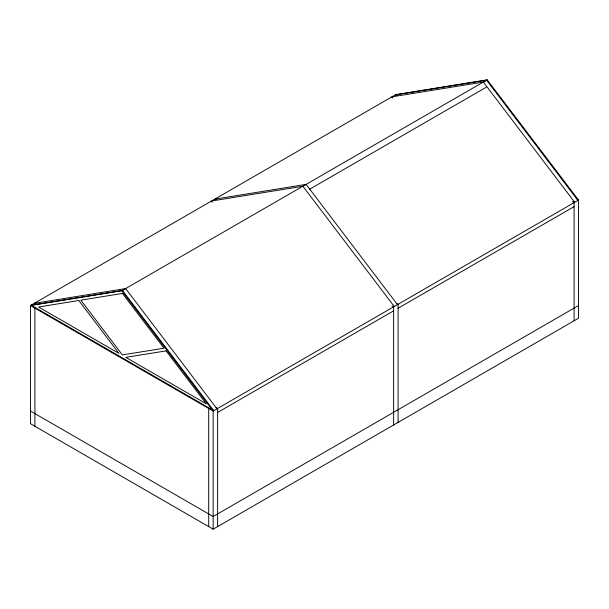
<?xml version="1.0" encoding="UTF-8"?>
<svg xmlns="http://www.w3.org/2000/svg" width="609" height="609" viewBox="0 0 609 609"><rect width="100%" height="100%" fill="white"/><g stroke="black" fill="none" stroke-linecap="round" stroke-linejoin="round"><path stroke-width="0.91" d="M395.842 94.593L30.45 305.551L30.45 423.689L213.158 529.175L578.55 318.218L578.535 200.072L487.185 79.825L395.842 94.593L397.327 95.453M576.89 199.12L578.55 200.079L213.142 411.029L30.45 305.551L121.8 290.782L487.185 79.825M122.424 290.432L213.774 410.679L31.082 305.2L122.424 290.432L125.652 288.575L217.002 408.822M211.544 201.016L302.894 186.247L306.121 184.382L397.471 304.629M392.013 96.823L483.363 82.055L486.583 80.19L577.933 200.437M309.456 189.315L486.385 87.163M217.619 412.445L393.627 310.826M398.08 308.253L574.097 206.634M578.535 305.551L213.142 516.508L30.45 411.029M395.241 94.958L486.583 80.19M214.771 199.151L306.121 184.382M34.31 303.343L125.652 288.575M573.061 201.351L574.706 202.302L483.363 82.055M391.381 97.166L392.866 98.026M572.605 201.792L574.097 202.652L574.097 320.791M215.373 198.785L216.857 199.645M396.596 303.411L398.08 304.272L398.08 422.41M210.92 201.358L212.404 202.218M392.143 305.984L393.627 306.845L393.627 424.983M34.903 302.978L36.395 303.838M216.134 407.604L217.619 408.464L217.619 526.602M302.894 186.247L394.244 306.487M121.8 290.782L213.142 411.029L213.158 529.175M208.704 408.464L208.704 526.602M34.903 308.124L34.903 426.262M78.782 300.496L38.573 306.997L118.938 353.395L78.782 300.496M122.424 293.439L80.822 300.168L122.363 354.895L164.034 348.211L122.424 293.439M166.067 350.883L125.789 357.354L206.284 403.828L166.067 350.883"/></g></svg>
